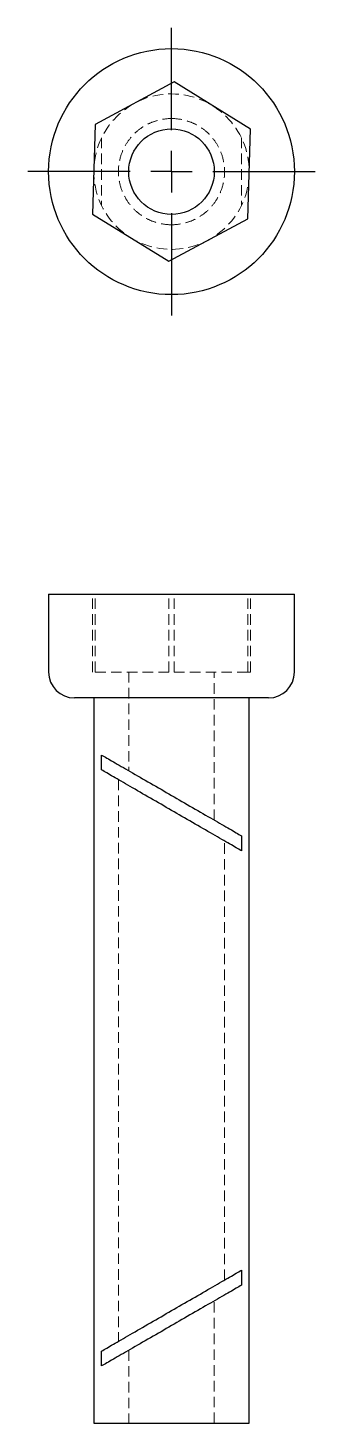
# Model space of a CAD drawing. Header units: millimetres. Extents: x 66 to 238, y 7 to 175.
# Drawn here: x 65.7 to 100.3, y 7 to 175.3 of the extents above.
import ezdxf

# ---------------------------------------------------------------- set-up
doc = ezdxf.new("R2010")
doc.units = ezdxf.units.MM
doc.linetypes.add('HIDDEN', pattern=[1.905, 1.27, -0.635])
doc.layers.add('10', color=7, linetype='Continuous')

# ---------------------------------------------------------------- blocks, each defined once
blk = doc.blocks.new('SW_CENTERMARKSYMBOL_0')
at = {"layer": '10', "color": 0}
for p, q in [((0, 5), (0, 17.34375)), ((0, 0), (0, 2.5)), ((-5, 0), (-17.34375, 0)), ((0, 0), (-2.5, 0)), ((0, 0), (0, -2.5)), ((0, 0), (2.5, 0)), ((5, 0), (17.34375, 0)), ((0, -5), (0, -17.34375))]:
    blk.add_line(p, q, dxfattribs=at)

msp = doc.modelspace()

# ---------------------------------------------------------------- linework, layer by layer
at = {"color": 7, "linetype": 'Continuous', "lineweight": 25}
for p, q in [((83.31, 168.82), (73.79, 163.68)), ((92.53, 163.14), (83.31, 168.82)), ((73.79, 163.68), (73.47, 152.86)), ((92.21, 152.32), (92.53, 163.14)), ((73.47, 152.86), (82.69, 147.18)), ((82.69, 147.18), (92.21, 152.32)), ((68.16, 107), (68.16, 97.62)), ((68.16, 107), (83, 107)), ((83, 107), (97.84, 107)), ((97.84, 97.62), (97.84, 107)), ((83, 94.5), (71.28, 94.5)), ((73.62, 94.5), (73.62, 7)), ((94.72, 94.5), (83, 94.5)), ((92.38, 7), (92.38, 94.5)), ((74.56, 85.81), (74.56, 87.61)), ((91.44, 77.87), (91.44, 76.06)), ((91.44, 25.44), (91.44, 23.63)), ((74.56, 13.89), (74.56, 15.69)), ((73.62, 7), (83, 7)), ((83, 7), (92.38, 7))]:
    msp.add_line(p, q, dxfattribs=at)
at = {"color": 7, "linetype": 'HIDDEN', "lineweight": 18}
for p, q in [((74.56, 162.09), (74.56, 153.91)), ((91.44, 162.09), (91.44, 153.91)), ((73.47, 97.62), (73.47, 107)), ((73.79, 97.62), (73.79, 107)), ((82.69, 97.62), (82.69, 107)), ((83.31, 97.62), (83.31, 107)), ((92.21, 97.62), (92.21, 107)), ((92.53, 97.62), (92.53, 107)), ((82.69, 97.62), (73.47, 97.62)), ((77.84, 97.62), (77.84, 85.72)), ((92.21, 97.62), (82.69, 97.62)), ((88.16, 79.76), (88.16, 97.62)), ((92.53, 97.62), (92.21, 97.62)), ((76.59, 84.63), (76.59, 16.87)), ((89.41, 24.26), (89.41, 77.24)), ((88.16, 7), (88.16, 21.74)), ((77.84, 15.78), (77.84, 7))]:
    msp.add_line(p, q, dxfattribs=at)
at = {"color": 7, "linetype": 'Continuous', "lineweight": 25}
for radius in [14.84, 5.16]:
    msp.add_circle((83, 158), radius, dxfattribs=at)
at = {"color": 7, "linetype": 'HIDDEN', "lineweight": 18}
msp.add_circle((83, 158), 9.38, dxfattribs=at)
at = {"color": 7, "linetype": 'Continuous', "lineweight": 25}
for centre, start, end in [((71.28, 97.62), 180, 270), ((94.72, 97.62), 270, 0)]:
    msp.add_arc(centre, 3.12, start, end, dxfattribs=at)
at = {"color": 7, "linetype": 'HIDDEN', "lineweight": 18}
for points in [[(83, 151.59), (82.47, 151.59), (81.86, 151.66), (80.88, 151.95), (80.54, 152.07), (79.85, 152.41), (79.5, 152.62), (78.81, 153.13), (78.48, 153.44), (77.87, 154.14), (77.58, 154.54), (77.11, 155.43), (76.92, 155.91), (76.66, 156.93), (76.59, 157.47), (76.59, 158.53), (76.66, 159.07), (76.92, 160.09), (77.11, 160.57), (77.58, 161.46), (77.87, 161.86), (78.48, 162.56), (78.81, 162.87), (79.5, 163.38), (79.85, 163.59), (80.54, 163.93), (80.88, 164.05), (81.86, 164.34), (82.47, 164.41), (83, 164.41)], [(83, 164.41), (83.53, 164.41), (84.14, 164.34), (85.12, 164.05), (85.46, 163.93), (86.15, 163.59), (86.5, 163.38), (87.19, 162.87), (87.52, 162.56), (88.13, 161.86), (88.42, 161.46), (88.89, 160.57), (89.08, 160.09), (89.34, 159.07), (89.41, 158.53), (89.41, 157.47), (89.34, 156.93), (89.08, 155.91), (88.89, 155.43), (88.42, 154.54), (88.13, 154.14), (87.52, 153.44), (87.19, 153.13), (86.5, 152.62), (86.15, 152.41), (85.46, 152.07), (85.12, 151.95), (84.14, 151.66), (83.53, 151.59), (83, 151.59)]]:
    msp.add_open_spline(points, degree=3, knots=[0, 0, 0, 0, 0.125, 0.125, 0.1875, 0.1875, 0.25, 0.25, 0.3125, 0.3125, 0.375, 0.375, 0.4375, 0.4375, 0.5, 0.5, 0.5625, 0.5625, 0.625, 0.625, 0.6875, 0.6875, 0.75, 0.75, 0.8125, 0.8125, 0.875, 0.875, 1, 1, 1, 1], dxfattribs=at)
at = {"color": 7, "linetype": 'Continuous', "lineweight": 25}
for points in [[(74.56, 87.61), (74.92, 87.4), (75.4, 87.13), (76.57, 86.45), (77.26, 86.05), (78.78, 85.17), (79.61, 84.69), (81.31, 83.72), (82.17, 83.22), (83, 82.74)], [(83, 80.93), (82.17, 81.41), (81.31, 81.91), (79.61, 82.89), (78.78, 83.37), (77.26, 84.25), (76.57, 84.65), (75.4, 85.32), (74.92, 85.6), (74.56, 85.81)], [(83, 82.74), (83.83, 82.26), (84.69, 81.76), (86.39, 80.78), (87.22, 80.3), (88.74, 79.42), (89.43, 79.03), (90.6, 78.35), (91.08, 78.08), (91.44, 77.87)], [(91.44, 76.06), (91.08, 76.27), (90.6, 76.55), (89.43, 77.22), (88.74, 77.62), (87.22, 78.5), (86.39, 78.98), (84.69, 79.96), (83.83, 80.45), (83, 80.93)], [(83, 20.57), (83.83, 21.05), (84.69, 21.54), (86.39, 22.52), (87.22, 23), (88.74, 23.88), (89.43, 24.28), (90.6, 24.95), (91.08, 25.23), (91.44, 25.44)], [(91.44, 23.63), (91.08, 23.42), (90.6, 23.15), (89.43, 22.47), (88.74, 22.08), (87.22, 21.2), (86.39, 20.72), (84.69, 19.74), (83.83, 19.24), (83, 18.76)], [(74.56, 15.69), (74.92, 15.9), (75.4, 16.18), (76.57, 16.85), (77.26, 17.25), (78.78, 18.13), (79.61, 18.61), (81.31, 19.59), (82.17, 20.09), (83, 20.57)], [(83, 18.76), (82.17, 18.28), (81.31, 17.78), (79.61, 16.81), (78.78, 16.33), (77.26, 15.45), (76.57, 15.05), (75.4, 14.37), (74.92, 14.1), (74.56, 13.89)]]:
    msp.add_open_spline(points, degree=3, knots=[0, 0, 0, 0, 0.25, 0.25, 0.5, 0.5, 0.75, 0.75, 1, 1, 1, 1], dxfattribs=at)

# ---------------------------------------------------------------- block references
at = {"layer": '10'}
msp.add_blockref('SW_CENTERMARKSYMBOL_0', (83, 158), dxfattribs=at)

doc.saveas('drawing.dxf')
